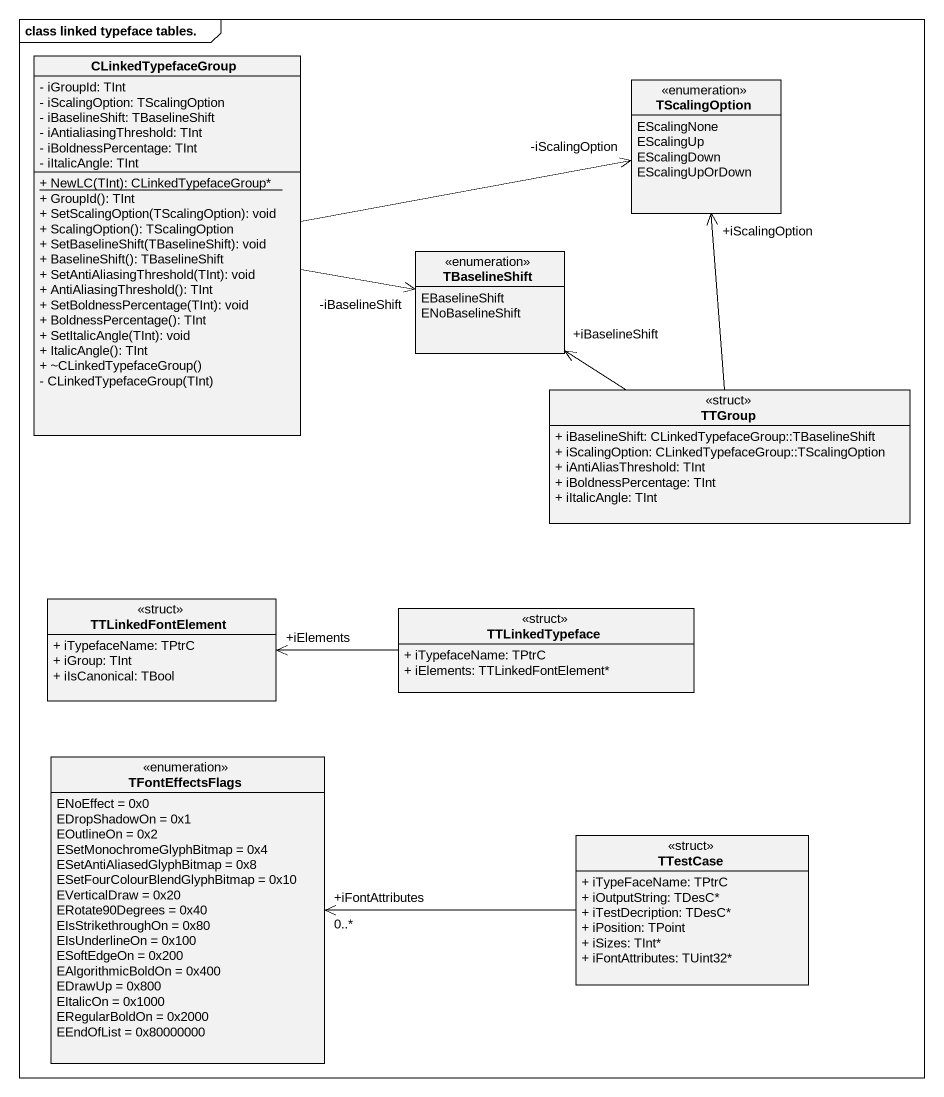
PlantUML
@startuml
mainframe class linked typeface tables.
hide circle
hide empty members
skinparam classAttributeIconSize 0
class CLinkedTypefaceGroup {
  - iGroupId: TInt
  - iScalingOption: TScalingOption
  - iBaselineShift: TBaselineShift
  - iAntialiasingThreshold: TInt
  - iBoldnessPercentage: TInt
  - iItalicAngle: TInt
  {static} + NewLC(TInt): CLinkedTypefaceGroup*
  + GroupId(): TInt
  + SetScalingOption(TScalingOption): void
  + ScalingOption(): TScalingOption
  + SetBaselineShift(TBaselineShift): void
  + BaselineShift(): TBaselineShift
  + SetAntiAliasingThreshold(TInt): void
  + AntiAliasingThreshold(): TInt
  + SetBoldnessPercentage(TInt): void
  + BoldnessPercentage(): TInt
  + SetItalicAngle(TInt): void
  + ItalicAngle(): TInt
  + ~CLinkedTypefaceGroup()
  - CLinkedTypefaceGroup(TInt)
}
enum TScalingOption {
  EScalingNone
  EScalingUp
  EScalingDown
  EScalingUpOrDown
}
enum TBaselineShift {
  EBaselineShift
  ENoBaselineShift
}
class TTGroup <<struct>> {
  + iBaselineShift: CLinkedTypefaceGroup::TBaselineShift
  + iScalingOption: CLinkedTypefaceGroup::TScalingOption
  + iAntiAliasThreshold: TInt
  + iBoldnessPercentage: TInt
  + iItalicAngle: TInt
}
class TTLinkedFontElement <<struct>> {
  + iTypefaceName: TPtrC
  + iGroup: TInt
  + iIsCanonical: TBool
}
class TTLinkedTypeface <<struct>> {
  + iTypefaceName: TPtrC
  + iElements: TTLinkedFontElement*
}
enum TFontEffectsFlags {
  ENoEffect = 0x0
  EDropShadowOn = 0x1
  EOutlineOn = 0x2
  ESetMonochromeGlyphBitmap = 0x4
  ESetAntiAliasedGlyphBitmap = 0x8
  ESetFourColourBlendGlyphBitmap = 0x10
  EVerticalDraw = 0x20
  ERotate90Degrees = 0x40
  EIsStrikethroughOn = 0x80
  EIsUnderlineOn = 0x100
  ESoftEdgeOn = 0x200
  EAlgorithmicBoldOn = 0x400
  EDrawUp = 0x800
  EItalicOn = 0x1000
  ERegularBoldOn = 0x2000
  EEndOfList = 0x80000000
}
class TTestCase <<struct>> {
  + iTypeFaceName: TPtrC
  + iOutputString: TDesC*
  + iTestDecription: TDesC*
  + iPosition: TPoint
  + iSizes: TInt*
  + iFontAttributes: TUint32*
}
CLinkedTypefaceGroup -right-> "-iScalingOption" TScalingOption
CLinkedTypefaceGroup -right-> "-iBaselineShift" TBaselineShift
TTGroup -up-> "+iScalingOption" TScalingOption
TTGroup -up-> "+iBaselineShift" TBaselineShift
TTLinkedTypeface -left-> "+iElements" TTLinkedFontElement
TTestCase -left-> "+iFontAttributes\n0..*" TFontEffectsFlags
@enduml
